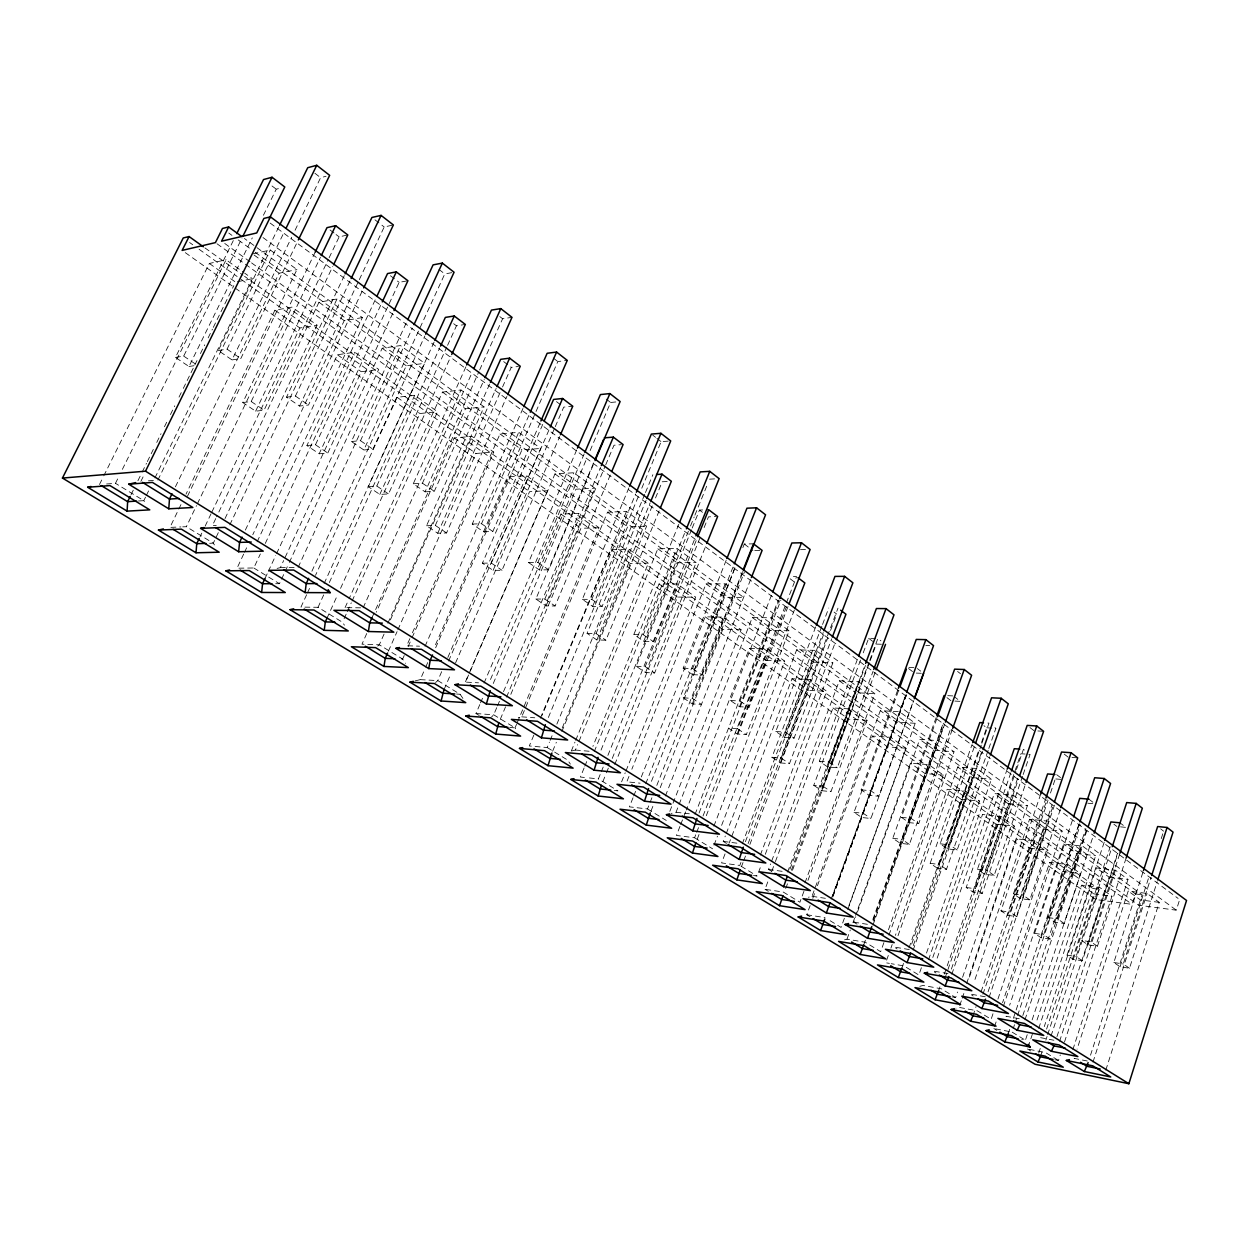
<?xml version="1.0" encoding="UTF-8"?>
<svg xmlns="http://www.w3.org/2000/svg" width="1249" height="1249" viewBox="0 0 1249 1249"><rect width="100%" height="100%" fill="white"/><g stroke="black" fill="none" stroke-linecap="round" stroke-linejoin="round"><path stroke-width="0.75" stroke-dasharray="5 3.75" d="M251.58 262.899L1138.729 905.228L1176.308 910.193L1179.665 899.577M1142.851 872.473L1113.843 962.511L1120.072 966.757L1129.502 968.256L1157.152 881.794M1105.802 1070.143L1159.244 902.371L1147.082 893.441L1128.206 891.037L1077.06 1049.16M1090.518 1055.202L1142.086 894.784L244.398 238.481M1120.072 966.757L1149.299 875.752M1161.242 838.594L1163.022 833.036M1129.502 968.256L1123.273 963.994L1151.094 877.282M1092.969 1062.15L1147.082 893.441M185.305 252.657L1095.857 899.561L1132.094 904.354L1135.45 893.941L252.439 250.3M1054.874 1059.761L1058.496 1060.495L1060.292 1054.968M1064.491 1042.041L1111.969 896.236L1099.713 887.43L1081.587 885.135L1035.983 1023.181M1097.434 946.274L1091.001 941.84L1081.525 940.419L1087.973 944.837L1097.434 946.274L1126.176 857.907M1072.86 1049.644L1128.003 879.437L1115.404 870.194L1096.466 867.946L1044.273 1026.6M1056.966 1036.623L1109.096 877.141L1096.466 867.946M1104.178 842.279L1067.052 955.126L1073.313 959.326L1082.368 960.762L1117.465 853.332M1087.973 944.837L1117.917 853.176M1091.001 941.84L1119.916 853.254M1059.574 1041.369L1115.404 870.194M1038.7 1053.157L1040.526 1047.599M1046.6 1029.098L1092.797 888.492L238.7 277.621M1040.386 1056.81L1042.806 1049.41M1045.85 1040.152L1047.068 1036.451M1047.677 1034.594L1093.843 893.878L1081.587 885.135M1073.313 959.326L1110.22 846.775M1082.368 960.762L1076.107 956.547L1111.532 848.477M1051.002 1036.092L1099.713 887.43M1095.857 899.561L1099.214 889.304L244.585 276.341M1027.24 1034.687L1025.398 1040.245L1021.76 1039.527M1032.142 1019.887L1080.541 873.66L1067.879 864.558L1049.675 862.388L1002.557 1002.682M1079.355 823.731L1048.067 917.562L1054.749 922.121L1064.242 923.495L1093.515 835.066M1028.068 1047.115L1032.33 1034.234M1038.731 1028.395L1095.67 855.706L1082.618 846.135L1063.602 844.043L1009.629 1005.242M1022.822 1015.546L1076.669 853.551L1063.602 844.043M1054.749 922.121L1085.849 828.555M1072.329 820.531L1034.578 933.362L1041.057 937.702L1050.144 939.076L1086.568 829.461M1064.242 923.495L1057.56 918.905L1087.02 830.226M1024.961 1019.824L1082.618 846.135M1008.458 1032.985L1009.692 1029.317M1013.361 1018.294L1062.368 871.427L1049.675 862.388M1041.057 937.702L1078.59 825.183M1050.144 939.076L1043.664 934.72L1080.307 824.808M1023.915 1039.34L1012.049 1032.08L1014.5 1024.711M1015.125 1022.869L1016.967 1017.357M1017.576 1015.515L1067.879 864.558M994.501 1026.678L996.359 1021.151M1003.353 1006.366L1062.165 831.116L1048.645 821.202L1029.566 819.266L973.783 982.963M988.068 991.768L1043.118 829.133L1029.566 819.266M1060.292 809.508L1029.832 899.889L1020.308 898.593L1052.001 804.918M1029.832 899.889L1022.915 895.143L1053.781 803.841M989.052 997.467L1048.645 821.202M1040.745 794.021L1000.98 910.833L1007.678 915.33L1016.795 916.641L1054.468 805.152M992.986 1013.766L991.128 1019.278L977.311 1010.816L959.091 1007.381L955.922 1008.224M997.935 999.075L1048.036 850.304L1034.921 840.874L1016.67 838.875L968.49 979.903M1020.308 898.593L1013.392 893.862L1045.288 799.922M972.94 1015.796L976.062 1006.585M981.058 991.847L1029.801 848.227L1016.67 838.875M1007.678 915.33L1047.115 799.11M1016.795 916.641L1010.098 912.129L1048.005 800.344M1050.487 793.006L1056.092 776.519M982.947 994.188L1034.921 840.874M966.632 983.509L1027.427 805.636L1013.407 795.348L994.282 793.599L936.531 959.981M959.716 1005.539L961.605 1000.043M962.23 998.216L964.728 990.894M1007.319 768.791L966.195 887.508L973.127 892.161L982.26 893.41L1022.525 776.347M1023.15 774.521L1030.082 754.396L1020.933 753.74L973.127 892.161M1010.816 772.756L977.436 869.288L984.618 874.206L994.173 875.424L1025.46 784.216M951.988 996.874L955.641 997.545L957.53 992.018M962.589 977.28L1014.375 826.12L1000.808 816.362L982.51 814.52L932.66 957.889M938.67 990.519L939.935 986.866M944.353 974.079L996.109 824.215L982.51 814.52M982.26 893.41L975.328 888.742L1015.843 771.351M1016.467 769.525L1023.431 749.353L1026.085 751.367M945.118 977.78L1000.808 816.362M951.379 969.115L1008.333 803.825L994.282 793.599M984.618 874.206L1018.2 776.706M994.173 875.424L986.991 870.491L1018.481 779.033M951.8 974.282L1013.407 795.348M974.204 747.074L940.138 843.793L947.585 848.898L957.156 850.023L989.739 756.816M921.403 967.71L918.842 975.032L903.979 965.93L891.208 963.697M926.508 953.065L979.528 801.077L965.461 790.976L947.132 789.306L895.424 935.36M928.522 959.794L991.409 779.204L976.859 768.525L957.702 766.98L897.922 936.001M901.872 968.116L903.808 962.62M908.975 947.944L961.215 799.344L947.132 789.306M988.162 750.321L946.492 869.335L937.343 868.18L978.997 749.665M981.558 742.359L986.694 727.777L983.931 725.7M946.492 869.335L939.295 864.495L981.23 745.153M981.886 743.311L988.974 723.109L985.305 722.89M911.676 944.072L965.461 790.976M913.284 945.602L972.268 777.581L957.702 766.98M947.585 848.898L982.073 750.633M957.156 850.023L949.708 844.917L982.51 751.43M913.128 950.208L976.859 768.525M988.802 748.494L995.859 728.354L991.722 725.201M937.343 868.18L930.146 863.34L972.065 744.498M888.929 935.158L954.033 751.773L938.92 740.688L919.732 739.346L856.455 914.846M888.304 955.438L885.728 962.745L889.382 963.385M890.896 948.147L892.192 944.494M936.188 717.457L892.77 838.298L900.232 843.294L909.397 844.386L950.598 728.87M936.875 718.55L901.403 817.33L909.147 822.623L918.718 823.653L952.675 728.386M883.917 942.573L880.67 951.676L865.26 942.23L846.978 939.186L843.621 940.06M888.429 929.834L943.401 775.129L928.819 764.653L910.459 763.17L855.581 915.345M863.715 944.915L865.666 939.451M872.848 919.405L943.37 722.796M909.397 844.386L901.934 839.359L943.526 723.171M873.113 920.263L928.819 764.653M873.769 921.059L934.845 750.352L919.732 739.346M909.147 822.623L944.385 724.123M872.926 925.181L944.744 723.967M846.978 939.186L850.288 930.021M852.942 922.683L854.925 917.188M857.017 924.151L853.816 922.168L855.784 916.672M844.371 918.28L841.061 927.414L828.243 919.576M849.008 905.478L905.947 748.213L890.818 737.347L872.442 736.067L816.159 889.21M847.774 909.522L915.205 723.28L899.499 711.758L880.295 710.65L812.006 896.314L808.415 897.25M897.672 690.166L861.154 789.836L869.21 795.332L878.796 796.269L913.097 701.876M898.437 690.962L854.004 812.303L861.748 817.502L870.912 818.485L913.768 700.595M831.116 899.155L905.962 694.257M832.661 895.658L905.915 694.741M833.021 895.767L906.306 695.037M832.802 897.001L906.446 694.959M809.976 916.672L806.776 914.736L810.117 905.619M812.802 898.328L815.488 891.037M804.949 882.871L874.846 693.663L858.516 681.689L839.297 680.83L771.242 862.169M803.934 891.318L799.906 902.231L783.248 892.036L765.013 889.319L768.4 880.264M807.962 880.389L867.071 720.283L851.35 708.995L832.989 707.949L774.521 863.933M791.351 870.288L851.35 708.995M860.514 660.081L813.755 785.324L822.919 786.199L869.039 662.22M869.726 660.393L877.86 638.504L880.92 640.846M813.755 785.324L821.795 790.711L869.601 662.204M870.272 660.409L876.33 644.109L883.683 644.312M785.699 888.523L787.744 883.059M792.475 870.303L848.696 719.143L867.071 720.283M857.376 659.425L819.313 761.234L827.681 766.964L837.267 767.776L873.067 671.275M821.795 790.711L830.96 791.616L875.424 671.619M863.231 652.821L868.648 638.301L876.017 638.473M787.604 872.067L858.516 681.689M819.313 761.234L828.899 762.046L864.948 665.233M827.681 766.964L865.479 665.452M789.914 869.226L855.627 692.711L874.846 693.663M771.663 871.38L768.51 869.429L770.555 863.98M771.804 871.193L773.849 865.744M760.344 855.112L832.864 662.86L815.878 650.386L796.659 649.808L725.997 834.191M758.486 872.411L761.203 865.167M765.294 854.3L826.697 691.275L810.367 679.55L792.007 678.738L729.182 843.059M725.044 853.894L721.594 862.918L739.798 865.448L741.188 861.794M748.104 843.575L810.367 679.55M821.842 626.264L771.944 757.3L781.093 758.049L837.985 608.154M771.944 757.3L780.297 762.905L827.806 637.693M830.554 630.433L836.752 614.102L834.098 612.088M741.641 866.181L743.014 862.559M743.701 860.748L745.762 855.315M749.884 844.433L808.322 690.369L826.697 691.275M815.691 626.889L775.77 731.477L784.481 737.441L794.067 738.143L831.678 638.801M780.297 762.905L789.462 763.685L835.612 641.564M822.545 624.438L828.774 608.06M742.281 843.856L815.878 650.386M775.77 731.477L785.34 732.164L823.247 632.509M784.481 737.441L824.59 631.947M745.419 841.701L813.645 662.173L832.864 662.86M726.512 843.45L723.233 841.42L725.31 836.003M713.866 826.182L789.165 630.792L771.476 617.802L752.288 617.521L676.037 812.256L671.228 813.458M713.991 845.183L717.457 836.174M721.625 825.339L784.731 661.143L767.76 648.934L749.416 648.387L686.341 810.023M679.971 826.37L676.427 835.456L694.585 837.767L695.99 834.145M696.692 832.318L698.8 826.869M703.031 815.987L767.76 648.934M794.395 610.012L746.309 734.646L737.16 733.975L728.464 728.151L737.613 728.792L796.565 576.616L791.039 576.648M737.16 733.975L787.182 604.781M697.223 839.172L699.315 833.754M706.294 815.706L766.386 660.471L784.731 661.143M771.382 595.492L730.415 700.502L739.502 706.7L749.057 707.262L788.353 605.703M695.022 814.442L778.252 600.113M730.415 700.502L739.986 701.032L779.126 600.316M739.502 706.7L780.859 600.207M699.065 813.037L769.977 630.386L789.165 630.792M680.674 824.559L685.639 811.834M669.823 811.35L741.094 629.777L723.436 617.1L705.139 616.819L640.222 779.704M650.994 811.054L653.836 803.856M660.221 787.666L722.781 629.402L741.094 629.777M665.389 796.003L750.68 579.38M683.234 697.832L692.352 698.347L701.407 704.436L692.289 703.89L683.234 697.832L734.958 567.546M742.858 547.64L744.295 544.018L753.49 543.83M726.169 560.317L683.156 668.199L692.617 674.663L735.802 565.906M651.447 781.328L724.482 597.287L743.639 597.381L725.185 583.829L706.044 583.876L631.853 769.212M633.009 797.799L629.402 806.854L647.497 808.946L652.509 796.269M656.802 785.418L723.436 617.1M692.352 698.347L742.827 570.777M692.617 674.663L702.157 675.084L743.483 570.621M692.289 703.89L744.357 572.198M633.727 795.988L635.897 790.555M645.717 783.763L725.185 583.829M683.156 668.199L692.68 668.59L733.6 565.61M628.965 776.41L626.811 781.812L640.05 783.17M691.493 529.81L636.147 666.248L645.561 672.571L654.648 672.977L706.044 545.298M621.596 781.827L625.234 772.772M625.968 770.961L695.677 597.147L677.27 583.939L659.035 583.97L592.9 746.371M678.8 524.299L633.836 634.492L643.719 641.252L653.211 641.518L695.225 537.71M589.403 777.971L598.396 778.892L600.597 773.474M601.315 771.679L603.517 766.262M607.888 755.426L677.27 583.939M636.147 666.248L645.218 666.623L697.004 538.569M645.561 672.571L699.783 538.335M704.124 527.593L708.464 516.852L715.802 516.586M602.83 781.749L605.734 774.583M606.452 772.788L608.622 767.417M612.244 758.44L677.411 597.069L695.677 597.147M614.758 764.482L696.161 562.534L676.911 548.405L657.833 548.795L578.349 742.858M594.212 751.695L676.911 548.405M633.836 634.492L643.329 634.726L685.67 530.591M643.719 641.252L689.791 527.796M690.525 525.985L694.179 516.992M694.912 515.181L708.074 482.77M601.034 750.103L677.052 562.784L696.161 562.534M692.227 528.015L699.502 510.06L708.667 509.701M584.079 768.026L580.41 777.05L587.608 777.784M584.813 766.215L587.014 760.813M571.277 751.102L574.946 742.156M575.68 740.36L648.356 563.158L629.184 549.373L611.026 549.747L542.05 715.365M572.058 750.868L575.414 750.04L577.616 744.654M561.863 731.555L646.607 526.172L626.498 511.419L607.514 512.184L521.707 716.832L518.273 717.691M644.734 494.307L587.061 633.352L596.881 639.941L605.921 640.191L659.581 509.842M628.856 487.953L582.346 599.317L592.666 606.358L602.112 606.452L646.092 500.303M533.807 735.177L529.311 745.965L547.187 747.542L549.419 742.14M550.169 740.345L552.401 734.943M556.867 724.123L629.184 549.373M587.061 633.352L596.085 633.571L650.151 502.816M596.881 639.941L652.556 505.142M655.522 497.961L662.204 481.786L669.511 481.38M552.636 751.211L556.336 742.265M562.237 727.948L630.167 563.393L648.356 563.158M540.38 718.191L626.498 511.419M582.346 599.317L591.792 599.379L635.647 494.011M592.666 606.358L638.801 495.353M641.783 488.203L661.127 441.646L670.697 440.928M548.373 717.488L627.591 526.781L646.607 526.172M645.468 492.528L652.868 474.714M516.54 724.295L515.041 727.87L516.899 730.618M517.289 722.515L599.02 527.718L579.021 513.339L560.973 514.073L489.639 681.47M500.271 719.33L505.548 706.825M510.825 694.335L580.926 528.296L599.02 527.718M593.618 462.926L535.852 599.02L546.11 605.906L555.087 605.984L610.246 475.042M576.695 449.968L528.53 562.534L539.318 569.903L548.701 569.809L594.29 462.411M496.712 707.683L493.698 714.818L491.684 716.832M497.477 705.904L499.741 700.548M503.519 691.634L579.021 513.339M535.852 599.02L544.814 599.083L600.55 467.391M506.532 697.114L594.852 488.187L573.822 472.762L554.962 473.933L469.359 673.211M546.11 605.906L604.938 466.658M605.703 464.878L613.993 445.237L621.268 444.675M479.257 715.521L475.978 713.538L479.772 704.623M480.537 702.844L483.566 695.724M539.318 569.903L587.092 457.696M590.137 450.577L610.605 402.475L618.224 401.725M493.261 683.5L575.93 489.202L594.852 488.187M484.034 683.125L573.822 472.762M528.53 562.534L537.897 562.409L584.142 453.996M465.471 681.751L468.547 674.616M469.312 672.821L547.53 490.716L526.641 475.713L508.733 476.837L434.23 647.622M468.594 674.991L465.534 682.11L478.492 682.813M444.035 689.589L450.967 673.554M455.588 662.86L529.56 491.684L547.53 490.716M542.737 424.348L482.395 563.19L493.105 570.371L502.02 570.278L559.693 436.541M441.662 671.681L437.79 680.596L435.558 682.547M447.845 657.442L526.641 475.713M448.594 661.049L540.708 448.453L518.725 432.31L500.006 433.949L410.64 636.849M482.395 563.19L491.294 563.065L549.419 428.907M493.105 570.371L554.509 428.423M555.274 426.643L563.721 407.127L572.76 406.237M415.09 680.892L420.257 679.643L424.91 668.964M425.69 667.185L428.017 661.845M435.651 647.778L521.926 449.905L540.708 448.453M522.956 408.439L472.231 524.065L483.519 531.777L492.824 531.481L540.13 422.755M425.019 646.373L518.725 432.31M472.231 524.065L481.521 523.721L529.498 413.997M483.519 531.777L557.819 361.554L567.265 360.383M404.223 655.522L402.646 659.082L405.503 663.36M408.142 646.592L411.296 639.457M412.076 637.677L493.761 452.091L471.935 436.401L454.183 437.962L376.277 612.197M489.624 384.099L426.534 525.751L437.728 533.245L446.549 532.964L506.907 396.386M409.859 638.629L406.721 645.749L419.523 646.186M426.534 525.751L435.339 525.423L496.181 388.408M437.728 533.245L501.77 388.751M502.566 386.971L511.263 367.347L518.444 366.457M388.392 651.213L397.073 631.619M397.853 629.839L475.947 453.465L493.761 452.091M387.846 623.235L484.05 406.877L461.006 389.969L442.474 392.092L349.064 598.802M384.052 634.102L379.306 644.796L376.823 646.685M390.391 619.863L471.935 436.401M465.908 366.8L413.263 483.769L425.082 491.841L478.867 371.749M479.663 369.969L502.598 318.76L511.981 317.324M372.061 617.552L465.44 408.813L484.05 406.877M366.738 633.524L361.976 644.187L379.306 644.796L402.646 659.082L398.774 658.926M425.082 491.841L434.293 491.325L484.237 379.462M363.116 607.841L461.006 389.969M413.263 483.769L422.443 483.191L472.294 372.093M345.067 607.623L348.252 600.566M344.1 618.723L346.488 613.415M347.284 611.651L351.281 602.799M352.077 601.034L437.54 411.702L414.699 395.293L397.135 397.307L315.513 575.352M326.926 618.364L337.339 595.414M340.555 588.357L419.898 413.528L437.54 411.702M434.106 342.07L368.112 486.564L379.821 494.417L388.533 493.933L450.936 356.215M323.678 594.93L318.042 607.295L315.31 609.106M329.314 582.565L414.699 395.293M368.112 486.564L376.808 486.033L439.726 347.878M379.821 494.417L446.767 347.097M447.579 345.317L456.447 325.802L465.346 324.443M324.1 583.564L424.676 363.303L400.507 345.567L382.194 348.237L284.475 558.787M406.144 323.163L351.422 441.506L363.834 449.983L444.785 273.937L454.074 272.235M311.907 571.215L406.268 365.754L424.676 363.303M363.834 449.983L372.92 449.218L424.863 335.95M306.63 594.743L300.962 607.092L318.042 607.295L342.491 622.267L344.427 625.171M307.426 592.978L310.658 585.937M298.121 567.389L400.507 345.567M351.422 441.506L360.493 440.694L412.357 328.159M277.091 568.404L280.369 567.624L283.648 560.551M275.701 583.689L279.448 583.689L284.382 573.057M285.194 571.293L288.472 564.205M289.3 562.44L378.697 369.423L354.778 352.234L337.449 354.763L252.798 534.681M375.2 299.885L306.911 445.55L319.182 453.777L399.134 282.352L407.923 280.728M265.022 578.428L267.505 573.135M268.316 571.355L275.717 555.462M276.544 553.697L361.289 371.749L378.697 369.423M319.182 453.777L327.784 453.044L393.201 312.375M243.664 554.088L237.029 568.201L253.797 567.983L260.37 553.947M265.288 543.424L354.778 352.234M306.911 445.55L315.482 444.769L381.46 303.632M257.107 541.863L362.382 317.589L337.011 298.979L318.979 302.242L216.577 516.805M245.366 530.076L344.24 320.618L362.382 317.589M344.302 275.592L286.521 397.166L299.557 406.066L308.503 405.019L362.881 289.643M244.492 552.323L247.817 545.267M286.521 397.166L295.435 396.058L350.313 280.291M299.557 406.066L358.479 281.4M359.306 279.651L384.192 226.975L393.373 224.961M218.325 532.636L213.298 543.19L216.264 547.702M225.023 518.569L317.059 325.146L291.969 307.113L274.921 310.205L186.023 494.12M229.8 524.861L337.011 298.979M200.09 536.68L201.776 533.167M205.133 526.157L211.003 513.885M211.83 512.137L299.901 328.003L317.059 325.146M315.201 252.142L242.774 402.553L255.639 411.186L264.085 410.203L332.734 266.505M215.749 518.569L212.392 525.595L216.264 525.439M242.774 402.553L251.19 401.522L320.431 257.341M255.639 411.186L328.284 259.527M329.112 257.778L339.135 236.857L347.8 234.953M182.713 526.859L186.351 526.703L196.499 505.626M197.342 503.862L291.969 307.113M180.949 504.627L169.942 527.39L180.886 526.937M187.491 496.243L296.965 269.581L270.299 250.019L252.579 253.922M278.777 226.912L218.31 350.547L232.017 359.915L291.657 237.263M295.061 230.253L320.618 177.686L326.051 176.281M175.422 486.813L279.105 273.234L296.965 269.581M232.017 359.915L240.792 358.572L297.496 241.65M157.874 480.1L270.299 250.019M218.31 350.547L227.053 349.142L284.288 231.83M145.524 497.164L143.807 500.662L145.805 503.722M146.367 495.416L148.943 490.17M154.923 477.93L252.392 278.683L244.648 273.125M233.313 240.573L175.453 357.433L188.974 366.488L252.298 237.856M263.414 215.265L276.263 189.192L281.384 187.865M131.067 494.698L133.627 489.467M137.905 480.756L141.34 473.793M142.199 472.044L146.476 463.332M147.335 461.584L153.33 449.39M156.75 442.427L161.027 433.715M164.462 426.736L167.023 421.522M170.457 414.543L174.735 405.831M179.013 397.12L182.448 390.156M183.306 388.408L190.16 374.466M191.003 372.733L196.999 360.539M200.433 353.561L204.711 344.849M208.146 337.886L212.424 329.174M213.282 327.425L220.136 313.499M220.979 311.75L227.833 297.808M228.692 296.075L233.828 285.615M140.872 481.38L144.306 474.386M106.587 483.988L115.47 483.316L118.936 476.337M122.386 469.343L226.069 259.776L243.102 272.017M175.453 357.433L183.697 356.106L242.009 238.028M99.467 484.534L102.933 477.571M103.792 475.822L209.348 263.461L226.069 259.776M919.826 986.32L923.073 985.461L941.309 988.786L955.641 997.545M237.419 281.743L252.392 278.683M188.974 366.488L197.248 365.223M148.428 480.818L154.095 480.381M138.42 500.99L143.807 500.662L115.47 483.316M709.541 479.163L719.127 478.632M209.629 543.299L213.298 543.19L186.351 526.703M754.755 550.512L760.266 550.419M800.484 549.669L806.261 549.56M280.369 567.624L294.577 567.436M346.863 607.654L361.32 607.826M925.852 645.421L929.693 645.514M908.897 667.481L916.266 667.747L920.7 671.135M916.298 673.086L923.651 673.383M947.757 695.662L953.284 695.927M954.892 701.079L960.403 701.36L954.704 697.02M420.257 679.643L437.79 680.596L460.1 694.257L462.926 698.441M456.572 694.038L460.1 694.257M915.205 723.28L896.001 722.078L880.295 710.65M986.694 727.777L995.859 728.354M1037.872 730.962L1043.602 731.321M475.978 713.538L493.698 714.818L515.041 727.87L509.701 727.449M521.707 716.832L534.775 717.785M1071.97 757.44L1077.684 757.862M905.947 748.213L887.586 746.855L872.442 736.067M934.845 750.352L954.033 751.773M1055.827 778.954L1061.291 779.407M943.401 775.129L925.056 773.568L910.459 763.17M972.268 777.581L991.409 779.204M575.414 750.04L592.338 751.539M1087.785 803.216L1095.061 803.872M961.215 799.344L979.528 801.077M1008.333 803.825L1027.427 805.636M861.154 789.836L870.74 790.742L878.796 796.269M1120.509 826.854L1125.942 827.384L1119.947 822.826M996.109 824.215L1014.375 826.12M1043.118 829.133L1062.165 831.116M854.004 812.303L863.168 813.271L870.912 818.485M901.403 817.33L910.989 818.345L918.718 823.653M614.367 790.492L617.974 790.882L598.396 778.892M1029.801 848.227L1048.036 850.304M1076.669 853.551L1095.67 855.706M676.037 812.256L689.323 813.786M892.77 838.298L901.934 839.359M940.138 843.793L949.708 844.917M1062.368 871.427L1080.541 873.66M1109.096 877.141L1128.003 879.437M930.146 863.34L939.295 864.495M977.436 869.288L986.991 870.491M723.233 841.42L738.471 843.372M1092.797 888.492L1099.214 889.304M1135.45 893.941L1142.086 894.784M1093.843 893.878L1111.969 896.236M1159.244 902.371L1140.415 899.92L1128.206 891.037M966.195 887.508L975.328 888.742M1013.392 893.862L1022.915 895.143M768.51 869.429L783.779 871.552M753.475 875.518L757.113 876.049L739.798 865.448M1000.98 910.833L1010.098 912.129M1048.067 917.562L1057.56 918.905M812.006 896.314L825.386 898.312M1034.578 933.362L1043.664 934.72M1067.052 955.126L1076.107 956.547M1113.843 962.511L1123.273 963.994M806.776 914.736L825.043 917.609M853.816 922.168L869.101 924.572M909.303 949.568L894.019 947.023L897.11 948.928M947.991 973.611L932.722 970.957L936.032 972.987M985.242 996.78L970.02 994.001L973.19 995.968M1019.262 1018.747L1005.96 1016.233L1009.02 1018.122M995.687 1028.879L1012.049 1032.08M1040.62 1037.669L1053.891 1040.245M1029.285 1049.332L1045.6 1052.61L1058.496 1060.495M1087.301 1061.01L1074.093 1058.356L1077.309 1060.339M765.013 889.319L768.338 891.349M993.876 1028.52L996.843 1030.331M1027.459 1048.957L1030.69 1050.924M253.797 567.983L279.448 583.689M547.187 747.542L567.608 760.048L570.371 764.091M647.497 808.946L666.263 820.437M694.585 837.767L712.601 848.805M183.697 356.106L195.75 364.208M251.19 401.522L264.085 410.203M315.482 444.769L327.784 453.044M376.808 486.033L388.533 493.933M435.339 525.423L446.549 532.964M491.294 563.065L502.02 570.278M544.814 599.083L555.087 605.984M596.085 633.571L605.921 640.191M645.218 666.623L654.648 672.977M737.613 728.792L746.309 734.646M781.093 758.049L789.462 763.685M822.919 786.199L830.96 791.616M227.053 349.142L240.792 358.572M295.435 396.058L308.503 405.019M360.493 440.694L372.92 449.218M422.443 483.191L434.293 491.325M481.521 523.721L492.824 531.481M537.897 562.409L548.701 569.809M591.792 599.379L602.112 606.452M643.329 634.726L653.211 641.518M692.68 668.59L702.157 675.084M739.986 701.032L749.057 707.262M785.34 732.164L794.067 738.143M828.899 762.046L837.267 767.776M209.348 263.461L235.546 282.133M274.921 310.205L299.901 328.003M337.449 354.763L361.289 371.749M397.135 397.307L419.898 413.528M454.183 437.962L475.947 453.465M508.733 476.837L529.56 491.684M560.973 514.073L580.926 528.296M611.026 549.747L630.167 563.393M659.035 583.97L677.411 597.069M705.139 616.819L722.781 629.402M749.416 648.387L766.386 660.471M792.007 678.738L808.322 690.369M832.989 707.949L848.696 719.143M204.945 247.911L242.993 275.202M189.583 242.493L192.752 244.757M199.091 249.285L237.123 276.497M216.998 243.758L1132.094 904.354M224.742 243.461L249.987 261.744M228.786 233.048L231.939 235.358M238.247 239.949L250.862 249.144M254.14 255.061L279.105 273.234M318.979 302.242L344.24 320.618M382.194 348.237L406.268 365.754M442.474 392.092L465.44 408.813M500.006 433.949L521.926 449.905M554.962 473.933L575.93 489.202M607.514 512.184L627.591 526.781M657.833 548.795L677.052 562.784M706.044 583.876L724.482 597.287M752.288 617.521L769.977 630.386M796.659 649.808L813.645 662.173M839.297 680.83L855.627 692.711M263.024 237.575L1176.308 910.193M270.159 223.071L1178.104 898.421M272.017 185.976L276.263 189.192M330.017 229.957L334.576 233.407M336.09 234.562L339.135 236.857M390.437 275.748L399.134 282.352M453.668 323.694L456.447 325.802M503.69 361.617L511.263 367.347M556.476 401.632L560.817 404.926M699.502 510.06L702.5 512.324M744.295 544.018L752.913 550.559M790.117 578.755L795.644 582.94M868.648 638.301L874.784 642.954M908.538 668.527L914.455 673.024M946.945 697.645L951.223 700.892M1113.889 824.199L1116.887 826.479M1056.701 774.677L1060.557 777.612M1088.863 799.157L1093.515 802.701M314.889 173.252L320.618 177.686M374.997 219.84L384.192 226.975M438.945 269.409L444.785 273.937M499.803 316.59L502.598 318.76M553.245 358.01L557.819 361.554M606.233 399.087L610.605 402.475M652.759 435.152L655.553 437.322M656.943 438.399L661.127 441.646M957.577 671.447L960.528 673.742M1029.925 727.543L1034.047 730.727M1064.195 754.084L1068.16 757.175M1160.633 828.852L1163.615 831.178"/><path stroke-width="1.5" d="M127.117 511.122L87.664 487.251L109.99 485.58L149.786 509.857L127.117 511.122L127.632 501.661L130.208 496.431M168.787 508.811L128.725 484.19L152.456 482.411L192.846 507.484L168.787 508.811L169.474 499.069L172.019 493.808M196.015 552.776L158.451 530.076L181.37 529.139L219.215 552.214L196.015 552.776L196.749 543.69L199.262 538.428M238.653 551.746L200.589 528.358L224.898 527.359L263.258 551.152L238.653 551.746L239.558 542.394L242.056 537.117M261.634 592.463L225.85 570.824L249.269 570.559L285.303 592.541L261.634 592.463L262.555 583.736L265.022 578.428M328.144 589.637L330.158 592.682L305.115 592.604L306.208 583.611L308.659 578.303M324.225 630.323L290.096 609.684L313.936 610.012L348.284 630.964L324.225 630.323L325.318 621.908L326.926 618.364M368.408 631.51L333.905 610.293L359.134 610.652L393.841 632.181L368.408 631.51L369.688 622.845L372.061 617.552M383.974 666.451L351.375 646.748L375.59 647.622L408.361 667.622L383.974 666.451L385.238 658.348L387.596 652.993M428.766 668.59L395.855 648.372L421.428 649.293L454.511 669.823L428.766 668.59L430.202 660.268L432.529 654.913M441.084 701.001L409.922 682.157L434.449 683.531L465.752 702.641L441.084 701.001L444.035 689.589M486.376 703.999L454.948 684.686L480.818 686.154L512.387 705.732L486.376 703.999L490.233 690.619M495.712 734.037L465.893 716.005L490.685 717.847L520.614 736.114L495.712 734.037L498.757 722.906M541.426 737.831L511.387 719.377L537.507 721.313L567.655 740.017L541.426 737.831L545.376 724.685M548.03 765.684L519.475 748.401L544.47 750.665L573.119 768.135L548.03 765.684L551.902 752.991M594.087 770.196L565.344 752.538L591.651 754.911L620.472 772.788L594.087 770.196L598.099 757.316M598.177 796.003L570.793 779.438L595.96 782.077L623.423 798.829L598.177 796.003L601.394 785.34M644.5 801.187L616.975 784.278L643.438 787.042L671.025 804.153L644.5 801.187L648.59 788.541M646.279 825.105L620.019 809.211L645.311 812.193L671.65 828.259L646.279 825.105L650.276 812.849M692.805 830.882L666.435 814.676L693.008 817.798L719.44 834.191L692.805 830.882L696.958 818.454M692.477 853.036L667.247 837.782L692.664 841.061L717.925 856.486L692.477 853.036L695.818 842.778M739.158 859.374L713.85 843.809L740.501 847.259L765.856 862.997L739.158 859.374L743.342 847.15M736.863 879.874L712.617 865.214L738.097 868.789L762.374 883.605L736.863 879.874L740.267 869.819M203.353 246.771L189.083 236.545L183.244 237.966L62.45 478.07L1035.046 1064.257L1128.862 1083.71L1186.55 900.467L270.424 216.842L263.898 218.419L256.748 232.954L221.573 241.182L228.645 226.959L241.244 236.17M1157.745 879.952L1173.045 832.115L1167.081 827.478L1157.651 826.541L1143.444 870.647M1088.129 1062.602L1084.351 1071.533L1066.318 1060.448L1069.425 1059.605M1151.687 875.44L1167.081 827.478M1126.176 857.907L1142.351 808.212L1136.184 803.404L1126.707 802.561L1112.25 846.681M1119.916 853.254L1136.184 803.404M1104.787 840.436L1110.876 821.936L1119.947 822.826M1094.124 833.224L1110.58 783.482L1104.194 778.502L1094.702 777.737L1079.963 821.889M1088.238 826.541L1104.194 778.502M1073.578 816.83L1079.761 798.345L1088.863 799.157M1008.458 1032.985L1004.836 1041.931L986.086 1030.597L989.208 1029.769M783.638 886.712L759.345 871.771L786.058 875.533L810.382 890.615L783.638 886.712L787.198 876.501M779.548 905.697L756.223 891.583L781.765 895.424L805.105 909.662L779.548 905.697L782.998 895.798M985.57 999.153L981.839 1008.521L961.761 996.187L988.427 1001.089L1008.458 1013.517L981.839 1008.521M1054.406 802.014L1071.08 752.71L1061.541 752.039L1045.913 798.08M1060.916 807.666L1077.684 757.862L1071.08 752.71M1040.745 794.021L1047.583 773.943L1054.874 774.536M1026.085 782.389L1043.602 731.321L1036.748 725.981L1027.193 725.404L1011.44 770.945M938.67 990.519L935.079 999.762L914.971 987.6L940.528 992.284L960.606 1004.539L935.079 999.762M948.834 976.453L945.134 985.961L924.307 973.174L927.679 972.284M1019.746 775.379L1036.748 725.981M1007.319 768.791L1014.282 748.697L1019.777 749.088M990.379 754.974L1008.271 703.812L1001.167 698.269L991.565 697.801L975.5 743.42M901.872 968.116L898.312 977.514L877.469 964.915L903.043 969.411L923.87 982.12L898.312 977.514M910.724 952.893L907.039 962.557L885.432 949.271L912.176 953.768L933.768 967.179L907.039 962.557M983.15 749.587L1001.167 698.269M972.706 742.671L979.809 722.562L983.478 722.781M826.385 912.988L803.045 898.624L829.789 902.652L853.145 917.156L826.385 912.988L829.992 902.965M801.608 916.063L798.173 916.953L823.747 921.044L846.197 934.736L820.624 930.536L824.793 918.967M952.675 728.386L971.613 675.256L964.228 669.511L954.626 669.152L937.546 716.723M863.715 944.915L860.186 954.455L838.563 941.387L864.136 945.68L885.76 958.873L860.186 954.455M871.802 926.555L867.493 938.249L845.042 924.447L848.539 923.526M945.399 722.141L964.228 669.511M936.859 715.63L944.088 695.49M914.424 698.253L933.549 645.624L925.884 639.644L916.266 639.426L898.343 688.355M914.424 698.769L923.651 673.383M900.435 685.529L906.399 669.23M906.618 692.446L925.884 639.644M873.738 669.448L894.003 614.82L886.041 608.622L876.408 608.528L858.734 655.787M876.095 669.807L885.525 644.359M865.635 663.406L886.041 608.622M832.365 636.99L852.895 582.799L844.605 576.351L834.972 576.398L816.378 625.093M836.315 639.738L845.948 614.227L840.639 610.183M823.934 630.698L844.605 576.351M789.056 603.892L810.117 549.498L801.483 542.769L791.85 542.987L772.788 591.87M795.082 608.216L804.84 582.924L797.939 577.663M779.813 598.521L801.483 542.769M751.383 577.569L762.109 550.387L753.49 543.83L743.53 568.982M743.483 570.621L765.559 514.791L756.566 507.797L746.964 508.187L726.887 558.522M734.318 563.799L756.566 507.797M706.778 543.502L717.629 516.524L708.667 509.701L697.723 536.758M695.958 535.915L719.127 478.632L709.76 471.341L700.174 471.903L679.534 522.488M686.404 528.795L709.76 471.341M660.315 508.062L671.337 481.271L662.001 474.167L656.521 474.495M646.841 498.492L670.697 440.928L660.908 433.309L651.353 434.074L629.605 486.158M650.885 501.036L662.001 474.167M636.381 492.231L660.908 433.309M611.76 471.451L623.095 444.55L613.353 437.134L604.266 437.853M595.055 460.616L620.129 401.538L609.902 393.576L600.394 394.575L577.46 448.172M601.3 465.612L613.353 437.134M595.149 459.351L603.501 439.648M584.891 452.232L609.902 393.576M560.458 434.761L572.76 406.237L562.596 398.493L553.572 399.43L544.283 420.788M550.2 427.111L562.596 398.493M540.895 420.975L567.265 360.383L556.586 352.062L547.14 353.28L523.737 406.659M530.263 412.232L556.586 352.062M954.33 1008.646L951.16 1009.473L970.567 1021.214L972.94 1015.796L983.853 1017.888M507.687 394.606L520.24 366.238L509.623 358.151L500.662 359.322L490.404 382.335M496.977 386.628L509.623 358.151M485.018 377.698L511.981 317.324L500.787 308.612L491.435 310.095L466.704 365.036M473.886 368.564L500.787 308.612M451.732 354.451L465.346 324.443L454.246 315.997L445.362 317.402L434.902 340.306M440.522 346.098L454.246 315.997M425.675 334.186L454.074 272.235L442.349 263.102L433.091 264.866L407.767 319.635M1017.217 1030.269L1043.789 1035.437L1024.477 1023.446L997.873 1018.388L1017.217 1030.269L1019.762 1024.758L1031.143 1026.943M413.981 324.646L442.349 263.102M394.028 310.626L407.923 280.728L396.308 271.892L387.533 273.562L376.839 296.372M382.288 301.868L396.308 271.892M363.709 287.894L393.373 224.961L381.07 215.39L371.921 217.467L345.13 273.843M351.141 278.543L381.07 215.39M1037.935 1061.962L1063.289 1067.192L1045.21 1056.154L1019.824 1051.002L1037.935 1061.962L1040.386 1056.81L1053.063 1059.402M333.577 264.741L347.8 234.953L335.638 225.694L326.988 227.661L315.201 252.142M321.274 255.577L335.638 225.694M1051.377 1051.268L1077.856 1056.56L1059.23 1045.007L1032.704 1039.793L1051.377 1051.268L1053.937 1045.897L1065.288 1048.145M298.339 239.917L329.658 175.344L316.746 165.29L307.738 167.694L279.635 225.163M285.99 228.333L316.746 165.29M269.347 218.434L284.788 186.975L272.032 177.264L263.523 179.544L236.764 233.61M62.45 478.07L145.508 471.185L270.424 216.842M242.868 236.295L272.032 177.264M189.083 236.545L182.135 250.409L215.421 242.618L222.478 228.458L228.645 226.959M666.435 814.676L669.636 813.864M570.793 779.438L574.009 778.642M519.475 748.401L522.753 747.589M465.893 716.005L469.265 715.177M409.922 682.157L413.372 681.314M454.948 684.686L458.477 683.827M395.855 648.372L399.477 647.497M290.096 609.684L293.718 608.809M225.85 570.824L229.582 569.95M158.451 530.076L163.385 528.92M200.589 528.358L203.962 527.562M87.664 487.251L91.036 486.47M128.725 484.19L135.673 482.582M136.625 501.099L127.632 501.661L101.122 485.533M179.013 498.476L169.474 499.069L142.464 482.364M205.944 543.409L196.749 543.69L173.096 529.311M251.268 542.035L239.558 542.394L215.577 527.578M271.954 583.705L262.555 583.736L240.214 570.137M316.949 583.58L306.208 583.611L283.601 569.622M334.873 622.111L325.318 621.908L304.21 609.059M382.397 623.126L369.688 622.845L348.346 609.653M394.903 658.754L385.238 658.348L365.301 646.217M441.24 660.737L430.202 660.268L411.421 648.653M454.823 693.929L442.489 693.164L425.019 682.532M500.958 696.77L487.953 695.974L470.342 685.077M507.921 727.308L497.258 726.465L480.881 716.52M554.369 730.977L543.143 730.087L526.656 719.892M560.442 759.376L549.685 758.362L534.01 748.838M609.106 763.951L595.914 762.717L581.722 753.943M610.761 790.102L599.942 788.931L585.297 780.016M659.691 795.379L646.436 793.958L631.713 784.84M659.019 819.563L648.137 818.251L634.086 809.695M708.167 825.495L694.85 823.887L682.297 816.128M707.153 848.071L694.428 846.4L681.329 838.438M754.63 854.347L741.282 852.583L728.151 844.465M751.648 875.268L738.893 873.441L726.309 865.791M797.299 881.778L785.84 880.139L774.817 873.316M794.426 901.388L781.64 899.436L771.663 893.378M840.124 908.366L828.665 906.618L818.064 900.061M845.042 924.447L871.786 928.71L894.237 942.652L867.493 938.249M835.581 926.539L822.779 924.463L813.177 918.624M883.199 934.221L869.835 932.066L860.218 926.118M873.363 950.427L862.403 948.569L851.615 941.996M922.808 958.826L909.444 956.547L900.186 950.832M924.307 973.174L951.02 977.873L971.816 990.769L945.134 985.961M909.709 973.408L900.591 971.784L890.678 965.758M959.013 982.167L947.569 980.137L939.326 975.032M950.177 996.546L937.406 994.188L931.036 990.301M997.639 1005.32L984.321 1002.853L977.967 998.919M951.16 1009.473L976.671 1014.344L996.046 1026.163L970.567 1021.214M986.086 1030.597L1011.549 1035.624L1030.253 1047.037L1028.302 1044.32M1018.138 1038.809L1007.24 1036.654L999.809 1032.142M1004.836 1041.931L1030.253 1047.037M1066.318 1060.448L1092.75 1065.819L1110.736 1076.966L1084.351 1071.533M1100.15 1068.988L1086.942 1066.303L1080.51 1062.321M798.173 916.953L820.624 930.536M965.243 1011.112L972.94 1015.796M1035.53 1053.875L1040.386 1056.81M305.115 592.604L268.894 570.34L293.702 570.044L330.158 592.682M1013.626 1020.964L1019.762 1024.758M1048.02 1042.228L1053.937 1045.897M145.508 471.185L1128.862 1083.71"/></g></svg>
